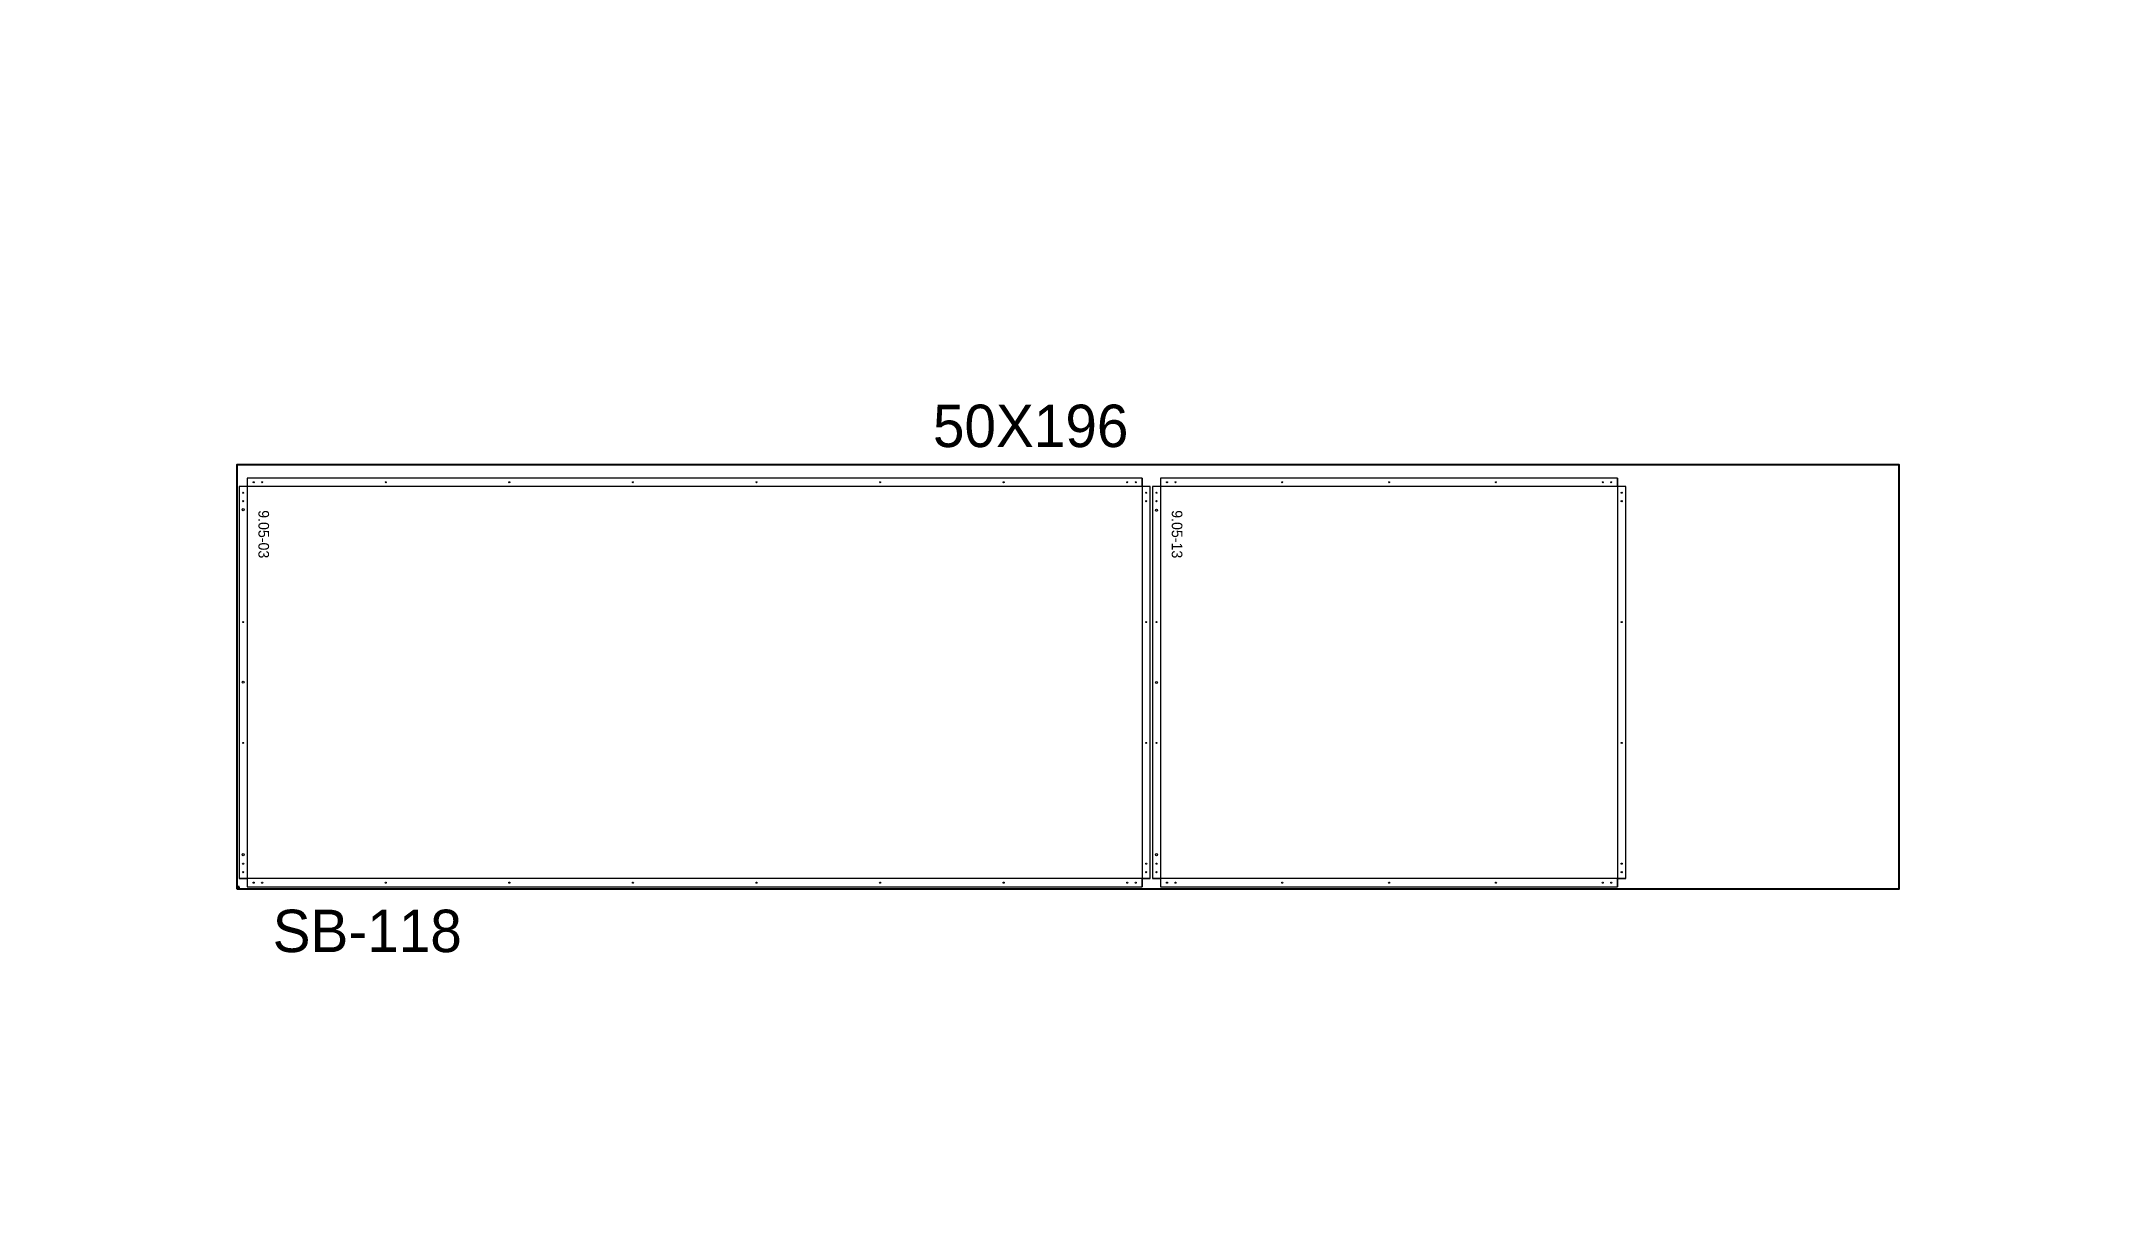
# Paper-space layout '1' of a CAD drawing. Header units: inches. Extents: x 0.9 to 16, y 1.1 to 9.6.
# The model-space entities are those that its viewports show. They can reach past a viewport. Long polylines and large blocks are cut down to what shows.
import ezdxf

# ---------------------------------------------------------------- set-up
doc = ezdxf.new("R2010")
doc.units = ezdxf.units.IN
doc.header["$MEASUREMENT"] = 0
for name, color, linetype, lineweight in [('ACM_Layer 1_Router Offset_Panel Cut', 1, 'Continuous', 9), ('ACM_Layer 3_Open Offset Countour_Route Lines', 4, 'Continuous', 9), ('ACM_Layer 4_Drill Centers_Rivet Holes', 3, 'Continuous', 9), ('ACM_Layer 5_Drill Centers_Weep Holes', 6, 'Continuous', 9)]:
    doc.layers.add(name, color=color, linetype=linetype, lineweight=lineweight)
doc.layers.add('ACM_Reference_Text', color=7, linetype='Continuous')
doc.layers.get('Defpoints').off()
doc.styles.add('ER_Basic_SS', font='', dxfattribs={"height": 1.25})
doc.styles.get('ER_Basic_SS').set_extended_font_data('ER_Basic_SS')

# ---------------------------------------------------------------- blocks, each defined once
blk = doc.blocks.new('*U147')
for p, q in [((-97.75, -34.23), (-98, -34.23)), ((-97.75, -34.48), (-97.75, -34.23))]:
    blk.add_line(p, q)
blk.add_lwpolyline([(-98, -34.48), (98, -34.48), (98, 15.52), (-98, 15.52)], close=True)
at = {"insert": (-15.94, 22.6), "char_height": 5, "attachment_point": 1}
blk.add_mtext_dynamic_manual_height_columns('50X196', width=43.9641, gutter_width=1, heights=[0], dxfattribs=at)
blk = doc.blocks.new('*U148')
at = {"color": 0, "linetype": 'ByBlock', "lineweight": -2, "transparency": 16777216}
blk.add_blockref('*U147', (0, 0), dxfattribs=at)

msp = doc.modelspace()

# ---------------------------------------------------------------- linework, layer by layer
at = {"layer": 'ACM_Layer 1_Router Offset_Panel Cut'}
for points in [[(438.98, 577.42), (333.48, 577.42), (333.48, 576.45), (332.51, 576.45), (332.51, 530.22), (333.48, 530.22), (333.48, 529.25), (438.98, 529.25), (438.98, 530.22), (439.95, 530.22), (439.95, 576.45), (438.98, 576.45)], [(495.05, 577.42), (441.17, 577.42), (441.17, 576.45), (440.2, 576.45), (440.2, 530.22), (441.17, 530.22), (441.17, 529.25), (495.05, 529.25), (495.05, 530.22), (496.01, 530.22), (496.01, 576.45), (495.05, 576.45)]]:
    msp.add_lwpolyline(points, close=True, dxfattribs=at)
at = {"layer": 'ACM_Layer 3_Open Offset Countour_Route Lines'}
for p, q in [((333.48, 577.42), (333.48, 529.25)), ((438.98, 577.42), (438.98, 529.25)), ((441.17, 577.42), (441.17, 529.25)), ((495.05, 577.42), (495.05, 529.25)), ((439.95, 576.45), (332.51, 576.45)), ((496.01, 576.45), (440.2, 576.45)), ((439.95, 530.22), (332.51, 530.22)), ((496.01, 530.22), (440.2, 530.22))]:
    msp.add_line(p, q, dxfattribs=at)
at = {"layer": 'ACM_Layer 4_Drill Centers_Rivet Holes'}
for centre in [(334.23, 576.93), (335.23, 576.93), (349.8, 576.93), (364.37, 576.93), (378.94, 576.93), (393.52, 576.93), (408.09, 576.93), (422.66, 576.93), (437.23, 576.93), (438.23, 576.93), (441.92, 576.93), (442.92, 576.93), (455.51, 576.93), (468.11, 576.93), (480.7, 576.93), (493.3, 576.93), (494.3, 576.93), (332.99, 575.7), (332.99, 574.7), (439.47, 575.7), (439.47, 574.7), (440.69, 575.7), (440.69, 574.7), (495.53, 575.7), (495.53, 574.7), (332.99, 560.45), (439.47, 560.45), (440.69, 560.45), (495.53, 560.45), (332.99, 546.21), (439.47, 546.21), (440.69, 546.21), (495.53, 546.21), (332.99, 531.97), (332.99, 530.97), (439.47, 531.97), (439.47, 530.97), (440.69, 531.97), (440.69, 530.97), (495.53, 531.97), (495.53, 530.97), (334.23, 529.73), (335.23, 529.73), (349.8, 529.73), (364.37, 529.73), (378.94, 529.73), (393.52, 529.73), (408.09, 529.73), (422.66, 529.73), (437.23, 529.73), (438.23, 529.73), (441.92, 529.73), (442.92, 529.73), (455.51, 529.73), (468.11, 529.73), (480.7, 529.73), (493.3, 529.73), (494.3, 529.73)]:
    msp.add_circle(centre, 0.0625, dxfattribs=at)
at = {"layer": 'ACM_Layer 5_Drill Centers_Weep Holes'}
for centre in [(332.99, 573.7), (440.69, 573.63), (333, 553.36), (440.69, 553.33), (333, 533.03), (440.69, 533.03)]:
    msp.add_circle(centre, 0.125, dxfattribs=at)

# ---------------------------------------------------------------- block references
msp.add_blockref('*U148', (430.26, 563.48))

# ---------------------------------------------------------------- texts
at = {"insert": (336.47, 526.55), "char_height": 5, "attachment_point": 1}
msp.add_mtext_dynamic_manual_height_columns('SB-118', width=43.9641, gutter_width=1, heights=[0], dxfattribs=at)
at = {"layer": 'ACM_Reference_Text', "style": 'ER_Basic_SS'}
for s, p in [('9.05-03', (334.79, 573.64)), ('9.05-13', (442.48, 573.64))]:
    msp.add_text(s, height=1.25, rotation=270, dxfattribs=at).set_placement(p)

psp = doc.layouts.new('1')

# ---------------------------------------------------------------- viewports
at = {"layer": 'Defpoints', "view_target_point": (419.04, 560.842)}
psp.add_viewport(center=(8.434, 5.35), size=(15.15, 8.49981), view_center_point=(11.321, 0.09), view_height=135.99696, dxfattribs=at)

doc.saveas('drawing.dxf')
